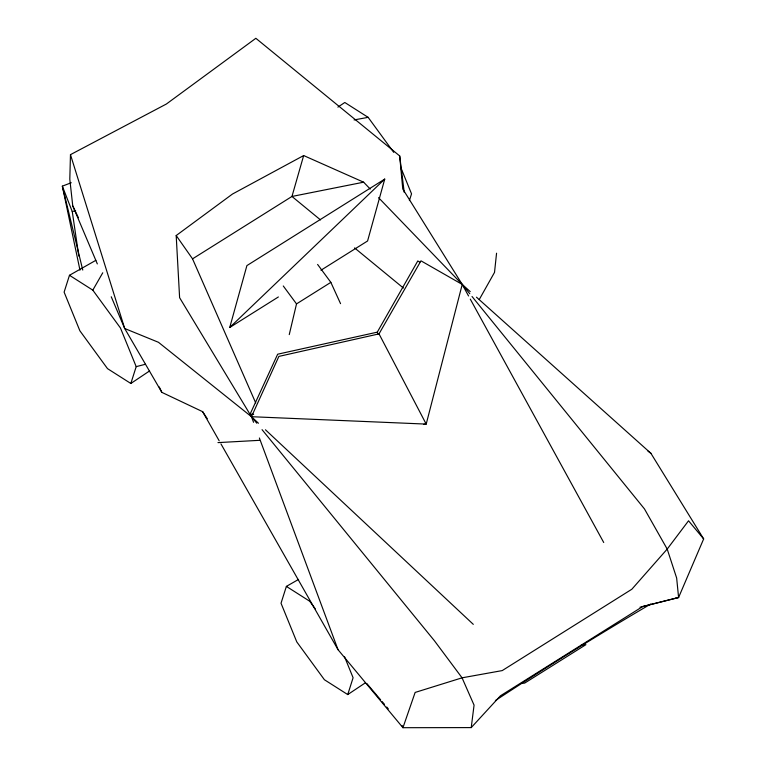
<?xml version="1.0" encoding="UTF-8"?>
<svg xmlns="http://www.w3.org/2000/svg" width="766" height="766" viewBox="0 0 766 766"><rect width="100%" height="100%" fill="white"/><g stroke="black" fill="none" stroke-linecap="round" stroke-linejoin="round"><path stroke-width="1.15" d="M404.228 192.343L399.689 155.938L255.854 38.3L166.375 104.023L70.472 154.646L69.802 179.196L72.751 205.872L97.33 263.916M496.56 253.201L494.52 272.39L479.305 299.458M220.953 443.897L338.007 649.664L402.945 727.7L471.224 727.595L474.068 705.132L462.061 677.824L434.399 640.721L262.058 429.669M289.251 334.618L296.519 303.901L330.845 282.357L317.603 264.433M399.689 155.938L402.763 188.972L462.233 284.435L426.202 424.096L423.818 424.326M278.384 296.959L229.733 327.494L246.901 265.601L384.743 179.081L367.584 240.974L320.954 270.235M370.256 189.068L363.63 182.193L303.662 155.555L291.961 196.46L192.544 258.851L255.7 402.897M95.865 260.316L69.476 275.291L64.114 292.133L79.875 330.797L107.508 368.637L130.842 383.479L149.581 370.935M130.842 383.479L136.195 366.646L120.444 327.982L92.801 290.142L69.476 275.291M298.568 579.422L286.379 586.392L281.026 603.235L296.777 641.898L324.411 679.739L347.745 694.58L365.535 682.707M409.389 200.577L411.534 193.846L401.173 168.434M347.745 694.58L353.097 677.747L344.547 656.759M639.983 607.227L678.59 597.509L703.657 538.919L650.889 453.3L476.471 297.179M253.556 422.305L251.468 416.704L278.872 356.41L379.017 333.871L420.974 260.833L462.233 284.435L470.238 291.607M253.651 414.32L250.08 414.167L277.665 354.208L377.274 332.157L417.786 260.957L419.845 262.135M92.801 290.142L102.759 272.782M471.224 727.595L500.428 695.815L642.751 606.509L678.59 597.509L676.656 578.043L667.205 549.078L644.445 508.892L472.019 296.49M229.733 327.494L384.743 179.081M256.763 423.186L251.468 416.704L179.608 297.687L176.19 235.545L232.462 194.047L303.662 155.555M337.902 107.116L344.805 102.491L368.14 117.342L393.705 152.338M71.267 182.739L62.343 186.148L79.98 270.159M78.802 256.083L72.272 211.627L75.652 210.459M136.195 366.646L145.377 364.281M363.63 182.193L291.961 196.46L320.514 219.919M354.074 119.936L368.14 117.342M217.965 442.614L259.53 440.326M676.244 597.633L678.59 597.509M581.356 644.905L585.894 644.675L524.643 683.109L521.234 683.291M111.252 296.768L124.705 328.518L158.466 342.297L251.468 416.704L426.202 424.096L379.017 333.871M70.472 154.646L124.705 328.518L161.837 392.355L202.636 411.677L207.241 418.667M286.379 586.392L309.713 601.243L315.238 608.807M647.998 451.174L650.889 453.3M354.591 247.925L403.404 288.035M251.468 416.704L258.458 423.244M265.448 429.783L473.302 624.357M378.548 197.657L462.233 284.435L469.759 293.713M366.799 683.511L380.616 699.789M382.148 701.599L384.455 704.308M386.753 707.028L388.285 708.828M703.657 538.919L688.538 520.794L667.205 549.078L631.835 589.245L502.218 670.595L462.061 677.824L415.143 692.435L402.945 727.7L402.16 725.507M283.276 285.977L296.519 303.901M176.19 235.545L192.544 258.851M202.636 411.677L219.181 440.776M462.233 284.435L468.553 295.973M470.286 299.123L603.723 542.5M377.274 332.157L378.308 334.302M72.751 205.872L78.41 217.726M159.261 386.964L161.837 392.355M330.845 282.357L340.554 303.662M72.272 211.627L62.343 186.148L82.757 270.053M259.377 437.989L338.007 649.664M495.391 700.545A3816.576 3536.249 15.8 0 1 650.717 604.029"/></g></svg>
